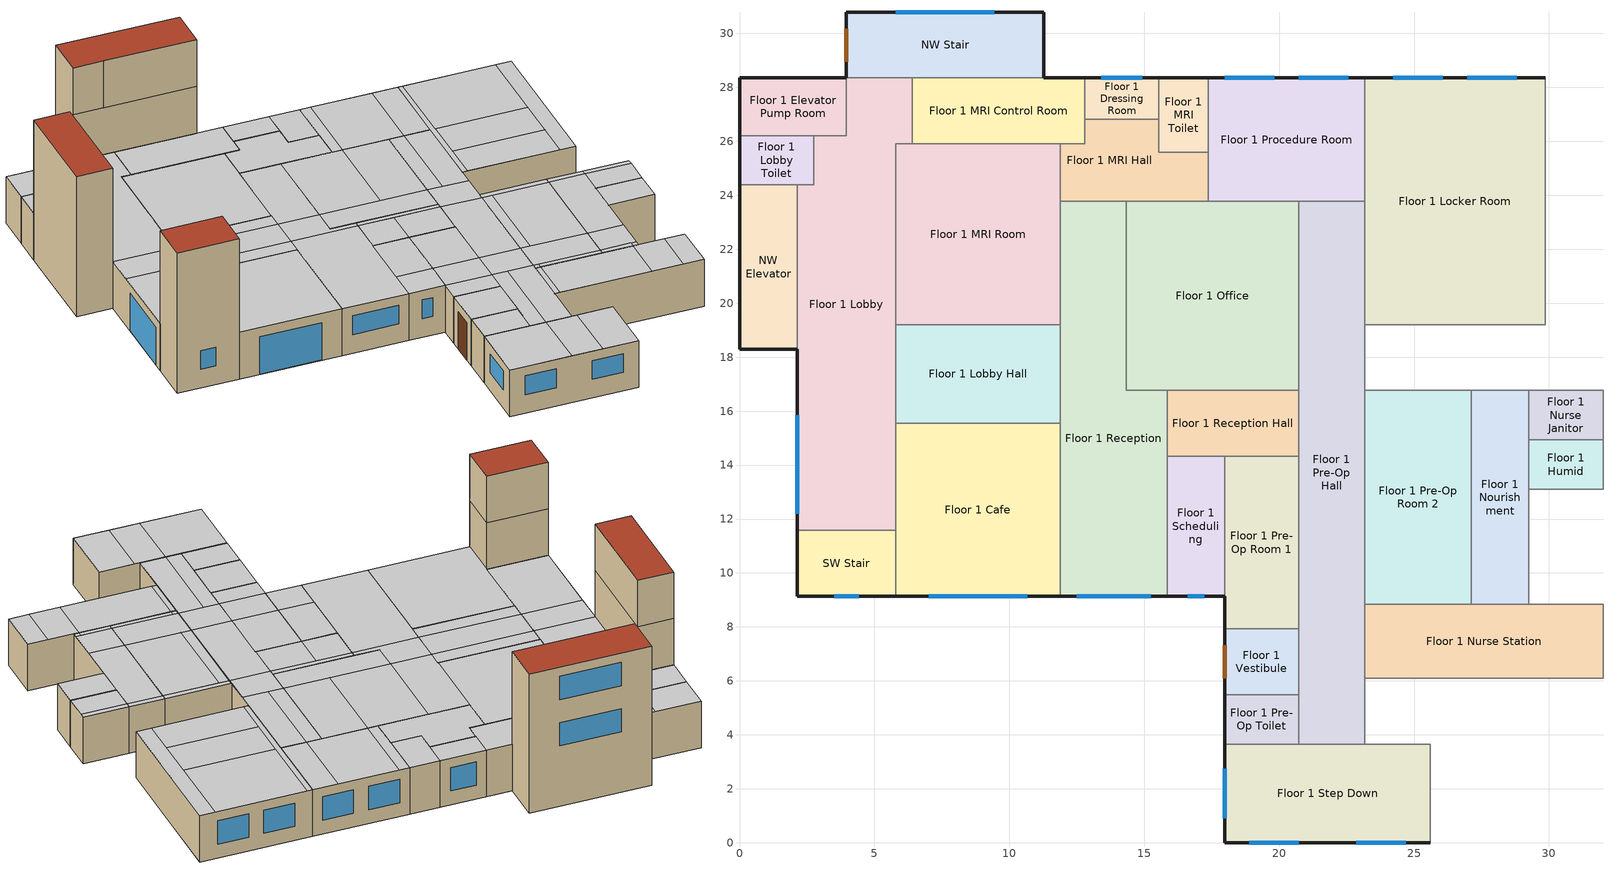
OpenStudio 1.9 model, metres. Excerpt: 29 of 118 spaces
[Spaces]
Floor 1 Vestibule
 floor ground: 20.73,7.92 20.73,5.49 17.98,5.49 17.98,7.92 z0
 wall outside: 17.98,7.92 17.98,5.49 z0:3.05
 wall to Floor 1 Pre-Op Hall: 20.73,5.49 20.73,7.92 z0:3.05
 wall to Floor 1 Pre-Op Room 1: 20.73,7.92 17.98,7.92 z0:3.05
 wall to Floor 1 Pre-Op Toilet: 17.98,5.49 20.73,5.49 z0:3.05
 door: 17.98,7.32 17.98,6.1 z0:2.44
 ceiling to Floor 2 Exam 1: 20.73,5.49 20.73,7.92 17.98,7.92 17.98,5.49 z3.05
Floor 1 Lobby
 floor ground: 6.4,28.35 6.4,25.91 5.79,25.91 5.79,11.58 2.13,11.58 2.13,24.38 2.74,24.38 2.74,26.21 3.96,26.21 3.96,28.35 z0
 wall outside: 2.13,18.29 2.13,11.58 z0:3.05
 wall to SW Stair: 2.13,11.58 5.79,11.58 z0:3.05
 wall to Floor 1 MRI Room: 5.79,19.2 5.79,25.91 6.4,25.91 z0:3.05
 wall to Floor 1 Elevator Pump Room: 3.96,28.35 3.96,26.21 2.74,26.21 z0:3.05
 wall to Floor 1 Lobby Toilet: 2.74,26.21 2.74,24.38 2.13,24.38 z0:3.05
 wall to Floor 1 MRI Control Room: 6.4,25.91 6.4,28.35 z0:3.05
 wall to Floor 1 Cafe: 5.79,11.58 5.79,15.54 z0:3.05
 wall to Floor 1 Lobby Hall: 5.79,15.54 5.79,19.2 z0:3.05
 wall to NW Stair: 6.4,28.35 3.96,28.35 z0:3.05
 wall to NW Elevator: 2.13,24.38 2.13,18.29 z0:3.05
 window: 2.13,15.85 2.13,12.19 z0.03:2.46
 ceiling to Floor 2 Work Hall: 5.79,16.46 5.79,18.29 2.13,18.29 2.13,16.46 z3.05
 ceiling to Floor 2 Work: 5.79,18.29 5.79,25.91 6.4,25.91 6.4,28.35 3.96,28.35 3.96,26.21 2.74,26.21 2.74,24.38 2.13,24.38 2.13,18.29 z3.05
 ceiling to Floor 2 Reception: 5.79,11.58 5.79,16.46 2.13,16.46 2.13,11.58 z3.05
Floor 1 Scheduling
 floor ground: 17.98,14.33 17.98,9.14 15.85,9.14 15.85,14.33 z0
 wall outside: 15.85,9.14 17.98,9.14 z0:3.05
 wall to Floor 1 Reception: 15.85,14.33 15.85,9.14 z0:3.05
 wall to Floor 1 Pre-Op Room 1: 17.98,9.14 17.98,14.33 z0:3.05
 wall to Floor 1 Reception Hall: 17.98,14.33 15.85,14.33 z0:3.05
 window: 16.61,9.14 17.22,9.14 z1.22:2.44
 ceiling to Floor 2 Reception Toilet: 17.98,10.97 17.98,14.33 15.85,14.33 15.85,10.97 z3.05
 ceiling to Floor 2 Reception Hall: 17.98,9.14 17.98,10.97 15.85,10.97 15.85,9.14 z3.05
SW Stair
 floor ground: 5.79,11.58 5.79,9.14 2.13,9.14 2.13,11.58 z0
 wall outside: 2.13,11.58 2.13,9.14 5.79,9.14 z0:9.14
 wall to Floor 3 Undeveloped 2: 5.79,9.14 5.79,11.58 2.13,11.58 z6.1:9.14
 wall to Floor 1 Cafe: 5.79,9.14 5.79,11.58 z0:3.05
 wall to Floor 2 Reception: 5.79,9.14 5.79,11.58 2.13,11.58 z3.05:6.1
 window: 3.51,9.14 4.42,9.14 z1.22:2.44
 roof outside: 5.79,9.14 5.79,11.58 2.13,11.58 2.13,9.14 z9.14
Floor 1 Lobby Hall
 floor ground: 11.89,19.2 11.89,15.54 5.79,15.54 5.79,19.2 z0
 wall to Floor 1 MRI Room: 11.89,19.2 5.79,19.2 z0:3.05
 wall to Floor 1 Cafe: 5.79,15.54 11.89,15.54 z0:3.05
 wall to Floor 1 Reception: 11.89,15.54 11.89,19.2 z0:3.05
 ceiling to Floor 2 Work Hall: 11.89,16.46 11.89,18.29 5.79,18.29 5.79,16.46 z3.05
 ceiling to Floor 2 Work: 11.89,18.29 11.89,19.2 5.79,19.2 5.79,18.29 z3.05
 ceiling to Floor 2 Reception: 11.89,15.54 11.89,16.46 5.79,16.46 5.79,15.54 z3.05
Floor 1 Pre-Op Room 1
 floor ground: 20.73,14.33 20.73,7.92 17.98,7.92 17.98,14.33 z0
 wall outside: 17.98,9.14 17.98,7.92 z0:3.05
 wall to Floor 1 Reception Hall: 20.73,14.33 17.98,14.33 z0:3.05
 wall to Floor 1 Pre-Op Hall: 20.73,7.92 20.73,14.33 z0:3.05
 ceiling to Floor 2 Scheduling 2: 20.73,10.97 20.73,14.33 17.98,14.33 17.98,10.97 z3.05
 ceiling to Floor 2 Reception Hall: 20.73,9.14 20.73,10.97 17.98,10.97 17.98,9.14 z3.05
 ceiling to Floor 2 Exam 1: 20.73,7.92 20.73,9.14 17.98,9.14 17.98,7.92 z3.05
Floor 1 MRI Hall
 floor ground: 15.54,26.82 15.54,25.6 17.37,25.6 17.37,23.77 11.89,23.77 11.89,25.91 12.8,25.91 12.8,26.82 z0
 wall to Floor 1 MRI Toilet: 17.37,25.6 15.54,25.6 15.54,26.82 z0:3.05
 wall to Floor 1 Dressing Room: 15.54,26.82 12.8,26.82 z0:3.05
 wall to Floor 1 Office: 14.33,23.77 17.37,23.77 z0:3.05
 wall to Floor 1 MRI Room: 11.89,25.91 11.89,23.77 z0:3.05
 wall to Floor 1 MRI Control Room: 12.8,26.82 12.8,25.91 11.89,25.91 z0:3.05
 wall to Floor 1 Reception: 11.89,23.77 14.33,23.77 z0:3.05
 wall to Floor 1 Procedure Room: 17.37,23.77 17.37,25.6 z0:3.05
 ceiling to Floor 2 Work: 17.37,23.77 17.37,25.6 15.54,25.6 15.54,26.82 12.8,26.82 12.8,25.91 11.89,25.91 11.89,23.77 z3.05
Floor 1 Pre-Op Hall
 floor ground: 23.16,23.77 23.16,3.66 20.73,3.66 20.73,23.77 z0
 wall to Floor 1 Nurse Hall: 23.16,3.66 23.16,6.1 z0:3.05
 wall to Floor 1 Office: 20.73,23.77 20.73,16.76 z0:3.05
 wall to Floor 1 Locker Room Hall: 23.16,16.76 23.16,19.2 z0:3.05
 wall to Floor 1 Pre-Op Room 2: 23.16,8.84 23.16,16.76 z0:3.05
 wall to Floor 1 Procedure Room: 23.16,23.77 20.73,23.77 z0:3.05
 wall to Floor 1 Nurse Station: 23.16,6.1 23.16,8.84 z0:3.05
 wall to Floor 1 Step Down: 20.73,3.66 23.16,3.66 z0:3.05
 wall to Floor 1 Locker Room: 23.16,19.2 23.16,23.77 z0:3.05
 wall to Floor 1 Pre-Op Toilet: 20.73,5.49 20.73,3.66 z0:3.05
 wall to Floor 1 Reception Hall: 20.73,16.76 20.73,14.33 z0:3.05
 ceiling to Floor 2 Exam 1: 21.64,3.66 21.64,9.14 20.73,9.14 20.73,3.66 z3.05
 ceiling to Floor 2 Exam Hall 1: 23.16,3.66 23.16,9.14 21.64,9.14 21.64,3.66 z3.05
 ceiling to Floor 2 Work Hall: 23.16,16.46 23.16,18.29 20.73,18.29 20.73,16.46 z3.05
 ceiling to Floor 2 Exam Hall 6: 23.16,18.29 23.16,23.77 21.64,23.77 21.64,18.29 z3.05
 ceiling to Floor 2 Exam 9: 21.64,18.29 21.64,23.77 20.73,23.77 20.73,18.29 z3.05
 ceiling to Floor 2 Scheduling 2: 23.16,10.97 23.16,16.46 20.73,16.46 20.73,10.97 z3.05
 ceiling to Floor 2 Reception Hall: 23.16,9.14 23.16,10.97 20.73,10.97 20.73,9.14 z3.05
NW Elevator
 floor ground: 2.13,24.38 2.13,18.29 0,18.29 0,24.38 z0
 wall outside: 0,24.38 0,18.29 2.13,18.29 z0:9.14
 wall to Floor 3 Office Toilet: 2.13,24.38 0,24.38 z6.1:9.14
 wall to Floor 1 Lobby Toilet: 2.13,24.38 0,24.38 z0:3.05
 wall to Floor 3 Elevator Hall: 2.13,18.29 2.13,24.38 z6.1:9.14
 wall to Floor 2 Work Toilet: 2.13,24.38 0,24.38 z3.05:6.1
 wall to Floor 2 Work: 2.13,18.29 2.13,24.38 z3.05:6.1
 roof outside: 2.13,18.29 2.13,24.38 0,24.38 0,18.29 z9.14
Floor 1 Reception
 floor ground: 14.33,23.77 14.33,16.76 15.85,16.76 15.85,9.14 11.89,9.14 11.89,23.77 z0
 wall outside: 11.89,9.14 15.85,9.14 z0:3.05
 wall to Floor 1 Cafe: 11.89,15.54 11.89,9.14 z0:3.05
 wall to Floor 1 Reception Hall: 15.85,14.33 15.85,16.76 z0:3.05
 wall to Floor 1 Office: 15.85,16.76 14.33,16.76 14.33,23.77 z0:3.05
 wall to Floor 1 MRI Room: 11.89,23.77 11.89,19.2 z0:3.05
 window: 12.5,9.14 15.24,9.14 z1.22:2.44
 ceiling to Floor 2 Work Hall: 15.85,16.46 15.85,16.76 14.33,16.76 14.33,18.29 11.89,18.29 11.89,16.46 z3.05
 ceiling to Floor 2 Reception: 15.85,9.14 15.85,16.46 11.89,16.46 11.89,9.14 z3.05
 ceiling to Floor 2 Work: 14.33,18.29 14.33,23.77 11.89,23.77 11.89,18.29 z3.05
NW Stair
 floor ground: 11.28,30.78 11.28,28.35 3.96,28.35 3.96,30.78 z0
 wall outside: 11.28,28.35 11.28,30.78 3.96,30.78 3.96,28.35 z0:9.14
 wall to Floor 3 Office: 5.79,28.35 11.28,28.35 z6.1:9.14
 wall to Floor 1 MRI Control Room: 6.4,28.35 11.28,28.35 z0:3.05
 wall to Floor 2 Work: 3.96,28.35 11.28,28.35 z3.05:6.1
 wall to Floor 3 Elevator Hall: 3.96,28.35 5.79,28.35 z6.1:9.14
 window: 9.45,30.78 5.79,30.78 z3.96:5.49; 9.45,30.78 5.79,30.78 z7.01:8.53
 door: 3.96,30.18 3.96,28.96 z0:2.44
 roof outside: 11.28,28.35 11.28,30.78 3.96,30.78 3.96,28.35 z9.14
Floor 1 MRI Room
 floor ground: 11.89,25.91 11.89,19.2 5.79,19.2 5.79,25.91 z0
 wall to Floor 1 MRI Control Room: 11.89,25.91 6.4,25.91 z0:3.05
 ceiling to Floor 2 Work: 11.89,19.2 11.89,25.91 5.79,25.91 5.79,19.2 z3.05
Floor 1 Procedure Room
 floor ground: 23.16,28.35 23.16,23.77 17.37,23.77 17.37,28.35 z0
 wall outside: 23.16,28.35 17.37,28.35 z0:3.05
 wall to Floor 1 Locker Room: 23.16,23.77 23.16,28.35 z0:3.05
 wall to Floor 1 Office: 17.37,23.77 20.73,23.77 z0:3.05
 wall to Floor 1 MRI Toilet: 17.37,28.35 17.37,25.6 z0:3.05
 window: 19.81,28.35 17.98,28.35 / 22.56,28.35 20.73,28.35 z0.91:2.44
 ceiling to Floor 2 Work: 17.98,23.77 17.98,28.35 17.37,28.35 17.37,23.77 z3.05
 ceiling to Floor 2 Exam Hall 6: 23.16,23.77 23.16,28.35 21.64,28.35 21.64,23.77 z3.05
 ceiling to Floor 2 Exam 9: 21.64,23.77 21.64,28.35 17.98,28.35 17.98,23.77 z3.05
Floor 1 Cafe
 floor ground: 11.89,15.54 11.89,9.14 5.79,9.14 5.79,15.54 z0
 wall outside: 5.79,9.14 11.89,9.14 z0:3.05
 window: 7.01,9.14 10.67,9.14 z0.03:2.46
 ceiling to Floor 2 Reception: 11.89,9.14 11.89,15.54 5.79,15.54 5.79,9.14 z3.05
Floor 1 Pre-Op Room 2
 floor ground: 27.13,16.76 27.13,8.84 23.16,8.84 23.16,16.76 z0
 wall to Floor 1 Nurse Station: 23.16,8.84 27.13,8.84 z0:3.05
 wall to Floor 1 Locker Room Hall: 27.13,16.76 23.16,16.76 z0:3.05
 wall to Floor 1 Nourishment: 27.13,8.84 27.13,16.76 z0:3.05
 ceiling to Floor 2 Work Hall: 27.13,16.46 27.13,16.76 23.16,16.76 23.16,16.46 z3.05
 ceiling to Floor 2 Exam Hall 1: 23.47,8.84 23.47,9.14 23.16,9.14 23.16,8.84 z3.05
 ceiling to Floor 2 Exam 2: 27.13,8.84 27.13,9.14 23.47,9.14 23.47,8.84 z3.05
 ceiling to Floor 2 Reception Hall: 27.13,9.14 27.13,10.97 23.16,10.97 23.16,9.14 z3.05
 ceiling to Floor 2 Scheduling 2: 23.77,10.97 23.77,16.46 23.16,16.46 23.16,10.97 z3.05
 ceiling to Floor 2 X-Ray: 27.13,10.97 27.13,16.46 23.77,16.46 23.77,10.97 z3.05
Floor 1 Locker Room
 floor ground: 29.87,28.35 29.87,19.2 23.16,19.2 23.16,28.35 z0
 wall outside: 29.87,28.35 23.16,28.35 z0:3.05
 wall to Floor 1 Locker Room Hall: 23.16,19.2 29.87,19.2 z0:3.05
 wall to Floor 1 Lounge: 29.87,19.2 29.87,28.35 z0:3.05
 window: 28.8,28.35 26.97,28.35 / 26.06,28.35 24.23,28.35 z0.91:2.44
 ceiling to Floor 2 Exam Hall 5: 29.87,19.2 29.87,28.35 28.96,28.35 28.96,19.2 z3.05
 ceiling to Floor 2 Exam 8: 28.96,23.77 28.96,28.35 23.47,28.35 23.47,23.77 z3.05
 ceiling to Floor 2 Exam Hall 6: 23.47,19.2 23.47,28.35 23.16,28.35 23.16,19.2 z3.05
 ceiling to Floor 2 Nurse Station 2: 28.96,19.2 28.96,21.34 23.47,21.34 23.47,19.2 z3.05
 ceiling to Floor 2 Storage 3: 28.96,21.34 28.96,23.77 23.47,23.77 23.47,21.34 z3.05
Floor 1 Nurse Station
 floor ground: 32,8.84 32,6.1 23.16,6.1 23.16,8.84 z0
 wall to Floor 1 Nurse Hall: 23.16,6.1 32,6.1 z0:3.05
 wall to Floor 1 Clean: 32,8.84 29.26,8.84 z0:3.05
 wall to Floor 1 Nourishment: 29.26,8.84 27.13,8.84 z0:3.05
 wall to Floor 1 PACU: 32,6.1 32,8.84 z0:3.05
 ceiling to Floor 2 Exam Hall 2: 30.78,6.1 30.78,8.84 28.96,8.84 28.96,6.1 z3.05
 ceiling to Floor 2 Exam Hall 1: 23.47,6.1 23.47,8.84 23.16,8.84 23.16,6.1 z3.05
 ceiling to Floor 2 Exam 3: 32,6.1 32,8.84 30.78,8.84 30.78,6.1 z3.05
 ceiling to Floor 2 Exam 2: 28.96,6.1 28.96,8.84 23.47,8.84 23.47,6.1 z3.05
Floor 1 Pre-Op Toilet
 floor ground: 20.73,5.49 20.73,3.66 17.98,3.66 17.98,5.49 z0
 wall outside: 17.98,5.49 17.98,3.66 z0:3.05
 wall to Floor 1 Step Down: 17.98,3.66 20.73,3.66 z0:3.05
 ceiling to Floor 2 Exam 1: 20.73,3.66 20.73,5.49 17.98,5.49 17.98,3.66 z3.05
Floor 1 Dressing Room
 floor ground: 15.54,28.35 15.54,26.82 12.8,26.82 12.8,28.35 z0
 wall outside: 15.54,28.35 12.8,28.35 z0:3.05
 wall to Floor 1 MRI Toilet: 15.54,26.82 15.54,28.35 z0:3.05
 wall to Floor 1 MRI Control Room: 12.8,28.35 12.8,26.82 z0:3.05
 window: 14.94,28.35 13.41,28.35 z0.91:2.44
 ceiling to Floor 2 Work: 15.54,26.82 15.54,28.35 12.8,28.35 12.8,26.82 z3.05
Floor 1 Office
 floor ground: 20.73,23.77 20.73,16.76 14.33,16.76 14.33,23.77 z0
 wall to Floor 1 Reception Hall: 15.85,16.76 20.73,16.76 z0:3.05
 ceiling to Floor 2 Work Hall: 20.73,16.76 20.73,18.29 14.33,18.29 14.33,16.76 z3.05
 ceiling to Floor 2 Exam 9: 20.73,18.29 20.73,23.77 17.98,23.77 17.98,18.29 z3.05
 ceiling to Floor 2 Work: 17.98,18.29 17.98,23.77 14.33,23.77 14.33,18.29 z3.05
Floor 1 Nourishment
 floor ground: 29.26,16.76 29.26,8.84 27.13,8.84 27.13,16.76 z0
 wall to Floor 1 Nurse Janitor: 29.26,14.94 29.26,16.76 z0:3.05
 wall to Floor 1 Humid: 29.26,13.11 29.26,14.94 z0:3.05
 wall to Floor 1 Locker Room Hall: 29.26,16.76 27.13,16.76 z0:3.05
 wall to Floor 1 Clean: 29.26,8.84 29.26,13.11 z0:3.05
 ceiling to Floor 2 X-Ray: 29.26,10.97 29.26,16.46 27.13,16.46 27.13,10.97 z3.05
 ceiling to Floor 2 Exam 2: 28.96,8.84 28.96,9.14 27.13,9.14 27.13,8.84 z3.05
 ceiling to Floor 2 Reception Hall: 29.26,9.14 29.26,10.97 27.13,10.97 27.13,9.14 z3.05
 ceiling to Floor 2 Work Hall: 29.26,16.46 29.26,16.76 27.13,16.76 27.13,16.46 z3.05
 ceiling to Floor 2 Exam Hall 2: 29.26,8.84 29.26,9.14 28.96,9.14 28.96,8.84 z3.05
Floor 1 Elevator Pump Room
 floor ground: 3.96,28.35 3.96,26.21 0,26.21 0,28.35 z0
 wall outside: 3.96,28.35 0,28.35 0,26.21 z0:3.05
 wall to Floor 1 Lobby Toilet: 0,26.21 2.74,26.21 z0:3.05
 ceiling to Floor 2 Work: 3.96,26.21 3.96,28.35 2.74,28.35 2.74,26.21 z3.05
 ceiling to Floor 2 Janitor: 2.74,26.21 2.74,28.35 0,28.35 0,26.21 z3.05
Floor 1 Lobby Toilet
 floor ground: 2.74,26.21 2.74,24.38 0,24.38 0,26.21 z0
 wall outside: 0,26.21 0,24.38 z0:3.05
 ceiling to Floor 2 Work Toilet: 2.74,24.38 2.74,26.21 0,26.21 0,24.38 z3.05
Floor 1 MRI Control Room
 floor ground: 12.8,28.35 12.8,25.91 6.4,25.91 6.4,28.35 z0
 wall outside: 12.8,28.35 11.28,28.35 z0:3.05
 ceiling to Floor 2 Work: 12.8,25.91 12.8,28.35 6.4,28.35 6.4,25.91 z3.05
Floor 1 Humid
 floor ground: 32,14.94 32,13.11 29.26,13.11 29.26,14.94 z0
 wall to Floor 1 Clean: 29.26,13.11 32,13.11 z0:3.05
 wall to Floor 1 Nurse Janitor: 32,14.94 29.26,14.94 z0:3.05
 wall to Floor 1 Sterile Storage: 32,13.11 32,14.94 z0:3.05
 ceiling to Floor 2 X-Ray: 32,13.11 32,14.94 29.26,14.94 29.26,13.11 z3.05
Floor 1 Step Down
 floor ground: 25.6,3.66 25.6,0 17.98,0 17.98,3.66 z0
 wall outside: 17.98,3.66 17.98,0 25.6,0 z0:3.05
 wall to Floor 1 Nurse Hall: 25.6,3.66 23.16,3.66 z0:3.05
 wall to Floor 1 Recovery Room: 25.6,0 25.6,3.66 z0:3.05
 window: 22.86,0 24.69,0 / 18.9,0 20.73,0 / 17.98,2.74 17.98,0.91 z1.22:2.44
 ceiling to Floor 2 Exam 1: 21.64,0 21.64,3.66 17.98,3.66 17.98,0 z3.05
 ceiling to Floor 2 Exam Hall 1: 23.47,0 23.47,3.66 21.64,3.66 21.64,0 z3.05
 ceiling to Floor 2 Exam 2: 25.6,0 25.6,3.66 23.47,3.66 23.47,0 z3.05
Floor 1 Reception Hall
 floor ground: 20.73,16.76 20.73,14.33 15.85,14.33 15.85,16.76 z0
 ceiling to Floor 2 Work Hall: 20.73,16.46 20.73,16.76 15.85,16.76 15.85,16.46 z3.05
 ceiling to Floor 2 Reception Toilet: 17.98,14.33 17.98,16.46 15.85,16.46 15.85,14.33 z3.05
 ceiling to Floor 2 Scheduling 2: 20.73,14.33 20.73,16.46 17.98,16.46 17.98,14.33 z3.05
Floor 1 Nurse Janitor
 floor ground: 32,16.76 32,14.94 29.26,14.94 29.26,16.76 z0
 wall to Floor 1 Sterile Storage: 32,14.94 32,16.76 z0:3.05
 wall to Floor 1 Locker Room Hall: 32,16.76 29.26,16.76 z0:3.05
 ceiling to Floor 2 Work Hall: 32,16.46 32,16.76 29.26,16.76 29.26,16.46 z3.05
 ceiling to Floor 2 X-Ray: 32,14.94 32,16.46 29.26,16.46 29.26,14.94 z3.05
Floor 1 MRI Toilet
 floor ground: 17.37,28.35 17.37,25.6 15.54,25.6 15.54,28.35 z0
 wall outside: 17.37,28.35 15.54,28.35 z0:3.05
 ceiling to Floor 2 Work: 17.37,25.6 17.37,28.35 15.54,28.35 15.54,25.6 z3.05
[Site]
Baltimore Blt Washngtn IntL_MD_USA Design_Conditions: Latitude {deg}=39.17; Longitude {deg}=-76.68; Time Zone {hr}=-5; Elevation {m}=45; Terrain=City
[Building]
OutPatient HealthCare: North Axis {deg}=0
[Space] Part of Total Floor Area=Yes
Floor 1 Pre-Op Room 2; Floor 1 Nurse Janitor; Floor 1 Vestibule; Floor 1 Lobby; Floor 1 Scheduling; SW Stair; Floor 1 Lobby Hall; Floor 1 Cafe; Floor 1 Pre-Op Room 1; Floor 1 Nourishment; Floor 1 Lobby Toilet; Floor 1 MRI Hall; Floor 1 Pre-Op Hall; NW Elevator; Floor 1 MRI Toilet; Floor 1 Reception; NW Stair; Floor 1 Elevator Pump Room; Floor 1 MRI Room; Floor 1 Procedure Room; Floor 1 Locker Room; Floor 1 Nurse Station; Floor 1 MRI Control Room; Floor 1 Pre-Op Toilet; Floor 1 Dressing Room; Floor 1 Office; Floor 1 Humid; Floor 1 Step Down; Floor 1 Reception Hall
